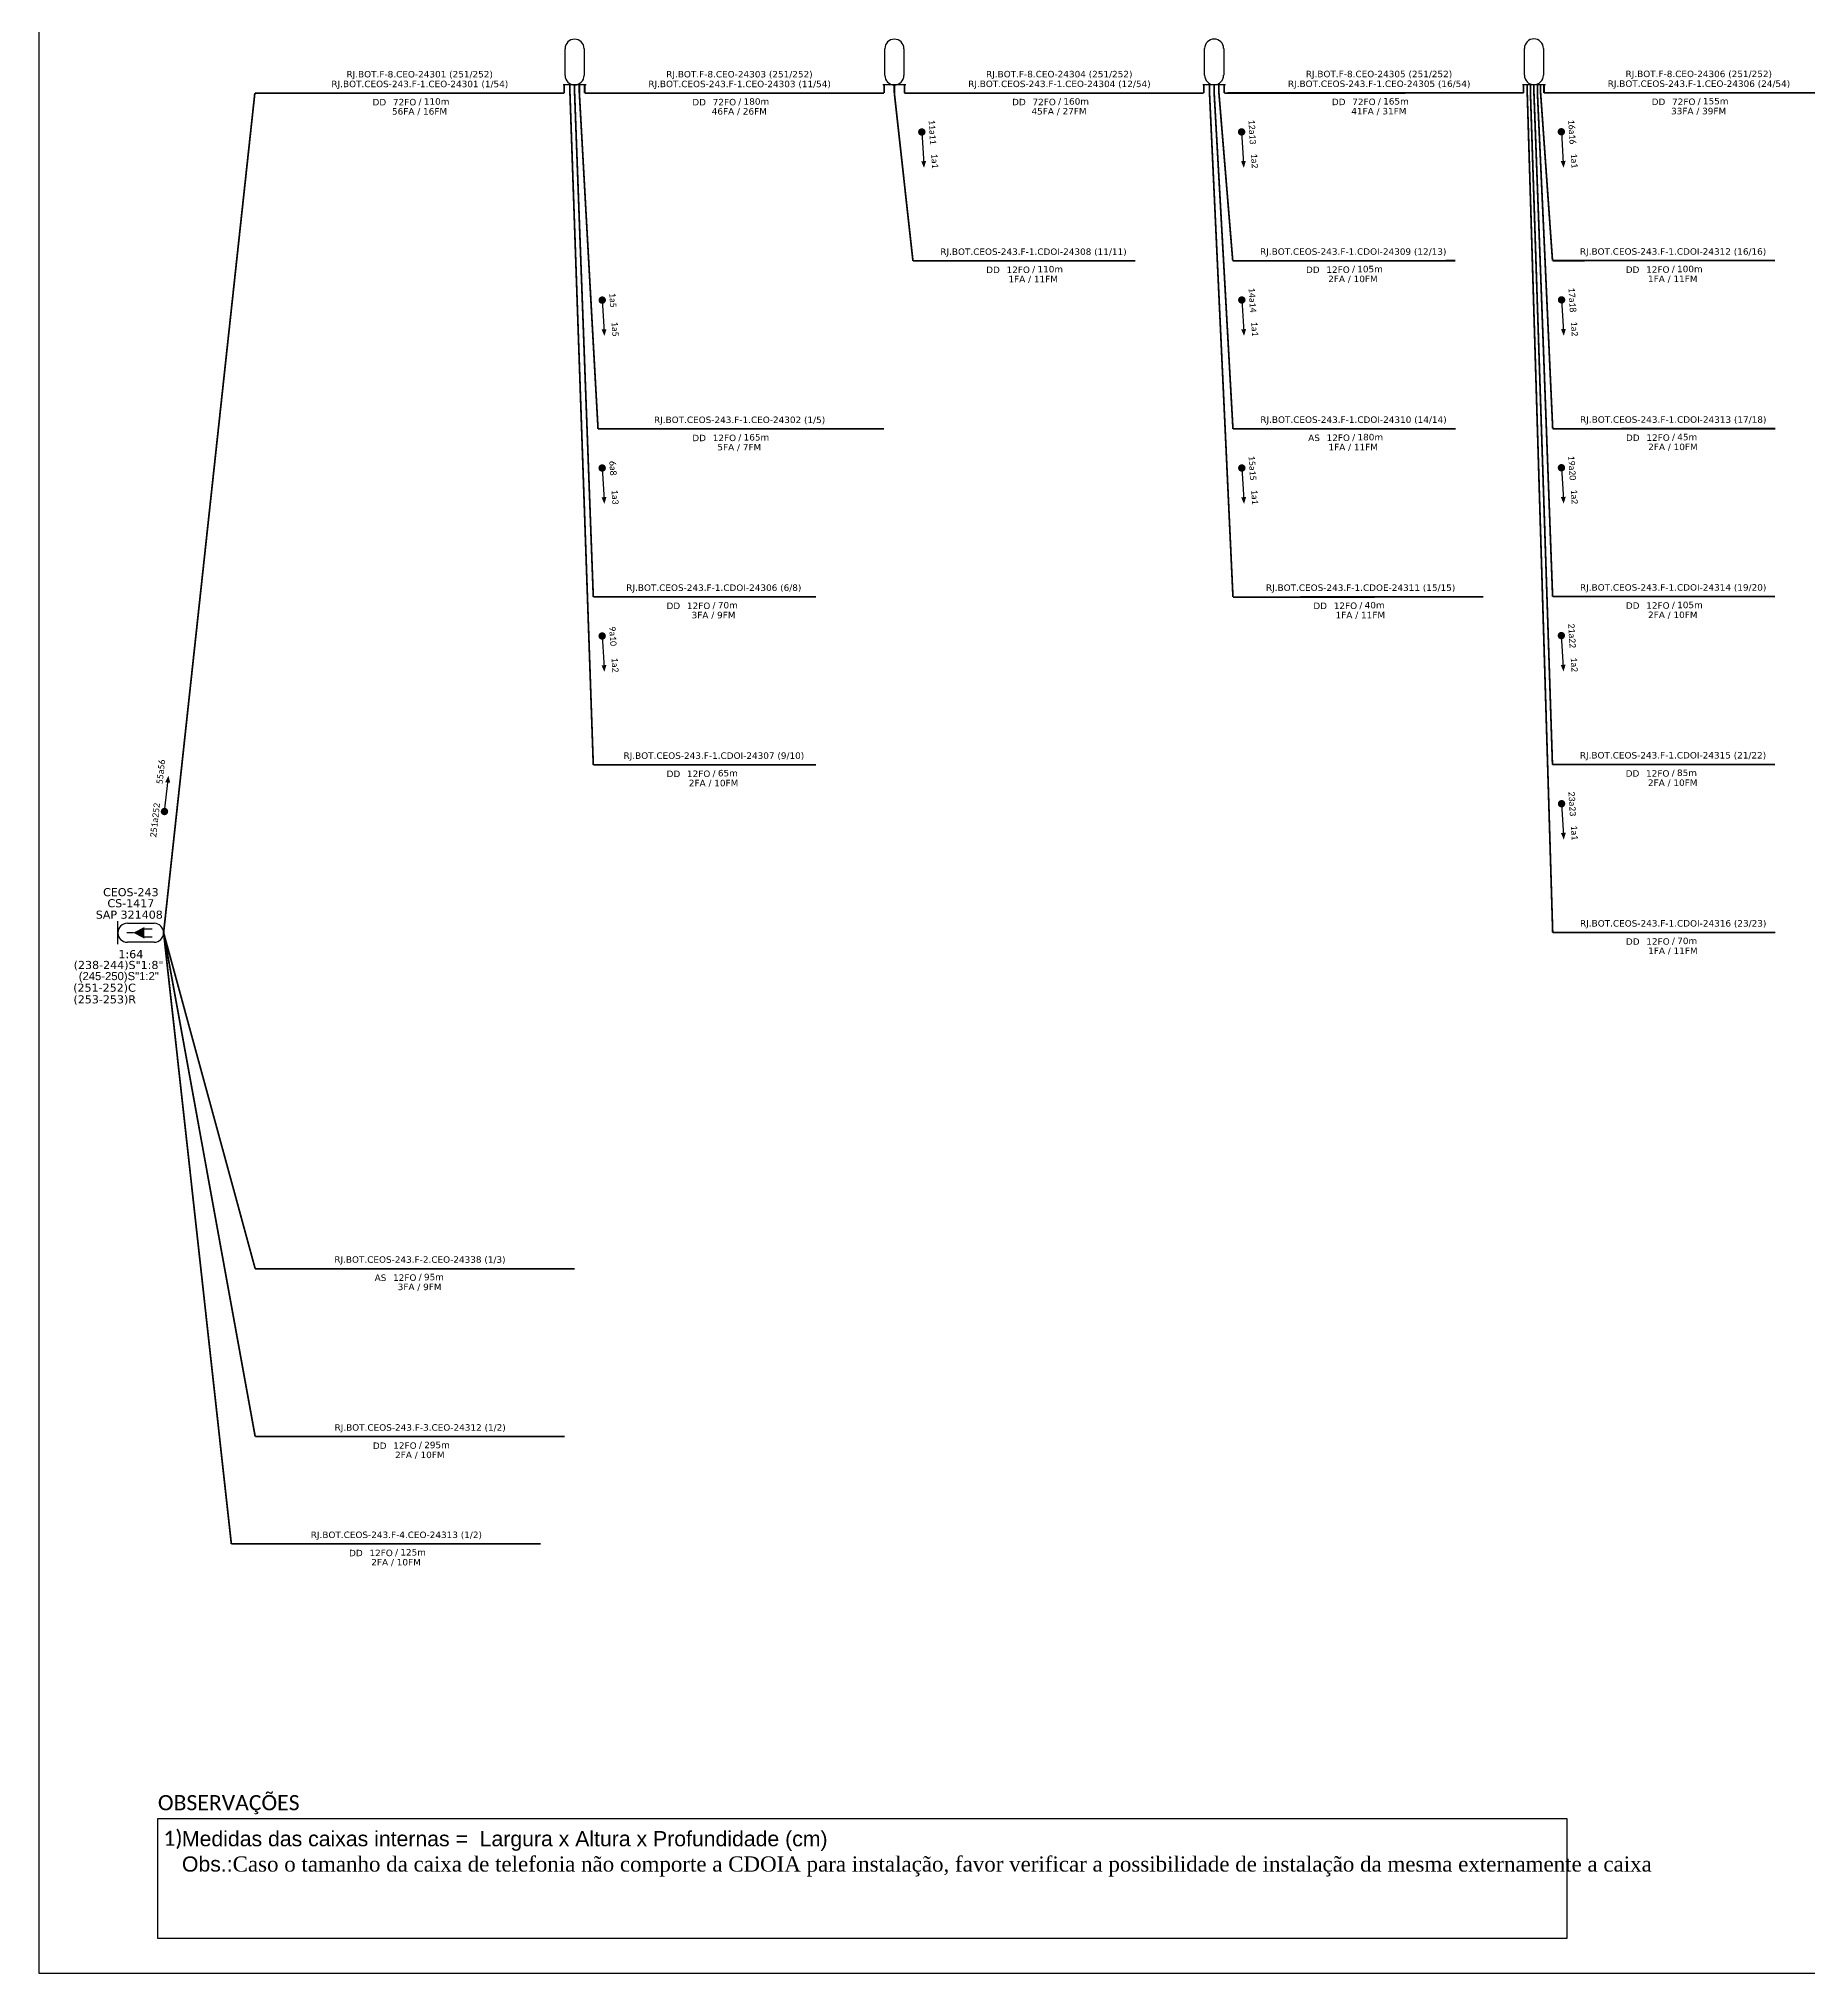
# Model space of a CAD drawing. Header units: metres. Extents: x -1286 to -445, y -500 to 94.
# Drawn here: x -1286.1 to -936.5, y -499.8 to -117.8 of the extents above; entities that cross this region are included whole.
import ezdxf
from ezdxf.enums import TextEntityAlignment as Align

# ---------------------------------------------------------------- set-up
doc = ezdxf.new("R2010")
doc.units = ezdxf.units.M
for name, color, linetype in [('20.4-CEOS', 1, 'Continuous'), ('CAP a instalar', 1, 'Continuous'), ('SETA', 7, 'Continuous')]:
    doc.layers.add(name, color=color, linetype=linetype)
doc.layers.add('40.1-ETIQUETAS', color=1, linetype='Continuous', lineweight=20)
doc.styles.add('ARIAL', font='arial.ttf')
doc.styles.add('siredit', font='verdana.ttf')
doc.styles.add('WMF-Calibri0', font='calibri.ttf')
doc.linetypes.add('FENCELINE1', pattern='A,0.25,-0.1,[133,ltypeshp.shx,S=0.1,R=0,X=-0.1,Y=0],-0.1,1', length=1.45)

# ---------------------------------------------------------------- blocks, each defined once
blk = doc.blocks.new('CEOS_RP_CT_DRT')
at = {"layer": '20.4-CEOS', "color": 0}
for p, q in [((-4.54, 1.19), (-1.19, 1.19)), ((-1.19, -1.19), (-4.54, -1.19))]:
    blk.add_line(p, q, dxfattribs=at)
for points in [[(-5.73, -1.43), (-5.73, 1.44)], [(-3.79, 0), (-4.59, 0)], [(-2.47, 0.48), (-1.45, 0.48)], [(-2.47, -0.52), (-1.45, -0.52)]]:
    blk.add_lwpolyline(points, dxfattribs=at)
blk.add_lwpolyline([(-3.79, 0, 0, 1.47, 0), (-2.41, 0, 1.47, 1.47, 0)], format="xyseb", dxfattribs=at)
for centre, start, end in [((-4.54, 0), 90, 270), ((-1.19, 0), 270, 90)]:
    blk.add_arc(centre, 1.19, start, end, dxfattribs=at)
at = {"layer": '20.4-CEOS', "color": 7, "style": 'siredit'}
for tag, p in [('Nº_DA_CEOS', (-2.86, 5.6)), ('LOCAL', (-2.86, 4.24)), ('SAP', (-2.86, 2.78)), ('RACIO_SPLITAGEM', (-2.86, -1.88)), ('FIBRAS_SPLITTER', (-2.86, -3.58)), ('RESERVA_FINAIS', (-2.86, -6.39)), ('FIBRAS_TOP_C', (-2.86, -5.08))]:
    blk.add_attdef(tag, text='', height=1.01, dxfattribs=at).set_placement(p, align=Align.TOP_CENTER)
blk = doc.blocks.new('ETIQUETA_RS5F')
at = {"layer": '40.1-ETIQUETAS', "color": 0, "style": 'siredit'}
blk.add_text('/', height=1.5, dxfattribs=at).set_placement((1.58, -1.95), align=Align.MIDDLE_RIGHT)
for tag, p in [('ETIQUETA_R_PRIMARIA', (1.21, 4.1)), ('ETIQUETA_R_SECUNDARIA', (1.21, 2.1)), ('F_ATIVAS/F_MORTAS', (1.14, -4.24))]:
    blk.add_attdef(tag, text='', height=1.5, dxfattribs=at).set_placement(p, align=Align.MIDDLE_CENTER)
for tag, p in [('TIPO_CABO', (-6.58, -2.12)), ('CAP_CABO', (0.4, -2.09))]:
    blk.add_attdef(tag, text='', height=1.5, dxfattribs=at).set_placement(p, align=Align.MIDDLE_RIGHT)
blk.add_attdef('METROS', text='', height=1.5, dxfattribs=at).set_placement((2.14, -1.95), align=Align.MIDDLE_LEFT)
for tag, p in [('FUSÃO_1', (0.85, -8.39)), ('FUSÃO_2', (0.85, -10.6)), ('FUSÃO_3', (0.85, -12.93)), ('FUSÃO_4', (0.85, -15.14)), ('FUSÃO_5', (0.85, -17.16))]:
    blk.add_attdef(tag, text='', height=1.5, dxfattribs=at).set_placement(p, align=Align.CENTER)

msp = doc.modelspace()

# ---------------------------------------------------------------- linework, layer by layer
at = {"color": 0}
for p, q in [((-1262.5, -469.23), (-984.25, -469.23)), ((-1262.5, -492.93), (-1262.5, -469.23)), ((-984.25, -469.23), (-984.25, -492.93)), ((-984.25, -492.93), (-1262.5, -492.93))]:
    msp.add_line(p, q, dxfattribs=at)
msp.add_lwpolyline([(-1286.07, -499.81), (-445.07, -499.81), (-445.07, 94.19), (-1286.07, 94.19)], close=True)
at = {"color": 7, "const_width": 0.73}
for points, elevation in [([(-1111.65, -135.82, 1), (-1111.6, -136.55, 1)], 2), ([(-1048.48, -135.8, 1), (-1048.44, -136.53, 1)], 2), ([(-985.32, -135.78, 1), (-985.28, -136.51, 1)], 2), ([(-1174.78, -169.02, 1), (-1174.73, -169.75, 1)], 2), ([(-1048.44, -168.99, 1), (-1048.4, -169.72, 1)], 2), ([(-985.28, -168.97, 1), (-985.23, -169.7, 1)], 2), ([(-1174.79, -202.18, 1), (-1174.74, -202.91, 1)], 2), ([(-1048.44, -202.18, 1), (-1048.4, -202.91, 1)], 2), ([(-985.3, -202.12, 1), (-985.26, -202.85, 1)], 2), ([(-1174.79, -235.35, 1), (-1174.74, -236.08, 1)], 2), ([(-985.33, -235.28, 1), (-985.28, -236, 1)], 2), ([(-1261.26, -270.74, 1), (-1261.18, -270.01, 1)], 1.27), ([(-985.29, -268.47, 1), (-985.24, -269.2, 1)], 2)]:
    msp.add_lwpolyline(points, format="xyb", close=True, dxfattribs=dict(at, elevation=elevation))
at = {"layer": '20.4-CEOS', "color": 7}
for p, q in [((-1182.09, -125, 2), (-1182.09, -119.73, 2)), ((-1178.33, -119.73, 2), (-1178.33, -125, 2)), ((-1118.93, -125, 2), (-1118.93, -119.73, 2)), ((-1115.17, -119.73, 2), (-1115.17, -125, 2)), ((-1055.77, -124.98, 2), (-1055.77, -119.71, 2)), ((-1052, -119.71, 2), (-1052, -124.98, 2)), ((-992.6, -124.96, 2), (-992.6, -119.68, 2)), ((-988.84, -119.68, 2), (-988.84, -124.96, 2)), ((-1177.95, -126.88, 2), (-1182.48, -126.88, 2)), ((-1114.78, -126.88, 2), (-1119.32, -126.88, 2)), ((-1051.62, -126.86, 2), (-1056.15, -126.86, 2)), ((-988.45, -126.84, 2), (-992.99, -126.84, 2))]:
    msp.add_line(p, q, dxfattribs=at)
for centre, start, end in [((-1180.21, -119.73, 2), 0, 180), ((-1117.05, -119.73, 2), 0, 180), ((-1053.89, -119.71, 2), 0, 180), ((-990.72, -119.68, 2), 0, 180), ((-1180.21, -125, 2), 180, 0), ((-1117.05, -125, 2), 180, 0), ((-1053.89, -124.98, 2), 180, 0), ((-990.72, -124.96, 2), 180, 0)]:
    msp.add_arc(centre, 1.88, start, end, dxfattribs=at)
at = {"layer": 'CAP a instalar', "color": 7, "ltscale": 7, "const_width": 0.341, "elevation": 2}
for points in [[(-1261.39, -294.31), (-1243.37, -128.51)], [(-1243.37, -128.51), (-1182.26, -128.51)], [(-1181.13, -128.51), (-1181.13, -126.88)], [(-1176.52, -261.16), (-1181.13, -128.51)], [(-1180.21, -128.51), (-1180.21, -126.88)], [(-1176.52, -227.99), (-1180.21, -128.51)], [(-1179.27, -128.51), (-1179.27, -126.88)], [(-1175.58, -194.83), (-1179.27, -128.51)], [(-1178.22, -128.51), (-1178.22, -126.88)], [(-1178.22, -128.51), (-1119.09, -128.51)], [(-1119.09, -128.51), (-1119.09, -126.88)], [(-1117.05, -128.51), (-1117.05, -126.88)], [(-1113.38, -161.63), (-1117.05, -128.51)], [(-1115.06, -128.51), (-1115.06, -126.88)], [(-1115.06, -128.51), (-1055.93, -128.49)], [(-1055.93, -128.49), (-1055.93, -126.86)], [(-1054.8, -128.49), (-1054.8, -126.86)], [(-1050.17, -227.99), (-1054.8, -128.49)], [(-1052.94, -128.49), (-1052.94, -126.86)], [(-1050.21, -161.61), (-1052.94, -128.49)], [(-1051.9, -128.49), (-1051.9, -126.86)], [(-1051.9, -128.49), (-992.76, -128.47)], [(-992.76, -128.47), (-992.76, -126.84)], [(-992.04, -128.47), (-992.04, -126.84)], [(-987.01, -294.28), (-992.04, -128.47)], [(-991.41, -128.47), (-991.41, -126.84)], [(-987.06, -261.09), (-991.41, -128.47)], [(-990.72, -128.47), (-990.72, -126.84)], [(-987.03, -227.94), (-990.72, -128.47)], [(-990.03, -128.47), (-990.03, -126.84)], [(-987.01, -194.78), (-990.03, -128.47)], [(-989.4, -128.47), (-989.4, -126.84)], [(-987.05, -161.59), (-989.4, -128.47)], [(-988.73, -128.47), (-988.73, -126.84)], [(-988.73, -128.47), (-929.6, -128.45)], [(-1113.38, -161.63), (-1069.42, -161.62)], [(-1050.21, -161.61), (-1006.25, -161.6)], [(-987.05, -161.59), (-943.09, -161.58)], [(-1175.58, -194.83), (-1119.09, -194.83)], [(-987.01, -194.78), (-943.05, -194.77)], [(-1176.52, -227.99), (-1132.56, -227.98)], [(-1050.17, -228.03), (-1000.72, -227.99)], [(-987.03, -227.94), (-943.07, -227.92)], [(-1176.52, -261.16), (-1132.56, -261.15)], [(-987.06, -261.09), (-943.1, -261.08)], [(-1248.01, -415.02), (-1261.39, -294.31)], [(-1261.39, -294.31), (-1243.3, -393.82)], [(-987.01, -294.28), (-943.05, -294.27)], [(-1243.3, -393.82), (-1182.19, -393.82)]]:
    msp.add_lwpolyline(points, dxfattribs=at)
at = {"layer": 'CAP a instalar', "color": 7, "linetype": 'FENCELINE1', "ltscale": 7, "const_width": 0.341, "elevation": 2}
for points in [[(-1182.26, -128.51), (-1182.26, -126.88)], [(-1053.88, -128.49), (-1053.88, -126.86)], [(-1050.17, -194.81), (-1053.88, -128.49)], [(-1050.17, -194.81), (-1006.21, -194.79)], [(-1243.3, -360.66), (-1261.39, -294.31)], [(-1243.34, -360.66), (-1180.19, -360.66)]]:
    msp.add_lwpolyline(points, dxfattribs=at)
at = {"layer": 'CAP a instalar', "color": 7, "ltscale": 7, "const_width": 0.341}
msp.add_lwpolyline([(-1248.01, -415.02), (-1186.9, -415.02)], dxfattribs=at)
at = {"layer": 'SETA', "color": 7}
for points, elevation in [([(-1111.63, -136.19), (-1111.25, -142.45)], 2), ([(-1048.46, -136.17), (-1048.08, -142.43)], 2), ([(-985.3, -136.14), (-984.92, -142.41)], 2), ([(-1174.76, -169.39), (-1174.38, -175.65)], 2), ([(-1048.42, -169.36), (-1048.04, -175.62)], 2), ([(-985.26, -169.34), (-984.88, -175.6)], 2), ([(-1174.77, -202.54), (-1174.39, -208.8)], 2), ([(-1048.42, -202.54), (-1048.04, -208.81)], 2), ([(-985.28, -202.49), (-984.9, -208.75)], 2), ([(-1174.77, -235.71), (-1174.39, -241.98)], 2), ([(-985.31, -235.64), (-984.93, -241.9)], 2), ([(-1261.22, -270.38), (-1260.52, -264.14)], 1.27), ([(-1261.22, -270.38), (-1260.52, -264.14)], 1.27), ([(-985.26, -268.83), (-984.88, -275.1)], 2)]:
    msp.add_lwpolyline(points, dxfattribs=dict(at, elevation=elevation))
for points in [[(-1110.78, -141.92, 2), (-1111.19, -143.28, 2), (-1111.75, -141.98, 2)], [(-1047.62, -141.9, 2), (-1048.02, -143.26, 2), (-1048.59, -141.96, 2)], [(-984.45, -141.87, 2), (-984.86, -143.24, 2), (-985.43, -141.93, 2)], [(-1173.91, -175.12, 2), (-1174.32, -176.48, 2), (-1174.88, -175.17, 2)], [(-1047.58, -175.09, 2), (-1047.98, -176.45, 2), (-1048.55, -175.15, 2)], [(-984.41, -175.07, 2), (-984.82, -176.43, 2), (-985.38, -175.13, 2)], [(-1173.92, -208.27, 2), (-1174.33, -209.64, 2), (-1174.89, -208.33, 2)], [(-1047.57, -208.27, 2), (-1047.98, -209.64, 2), (-1048.55, -208.33, 2)], [(-984.44, -208.22, 2), (-984.84, -209.58, 2), (-985.41, -208.28, 2)], [(-1173.92, -241.44, 2), (-1174.33, -242.81, 2), (-1174.89, -241.5, 2)], [(-984.46, -241.37, 2), (-984.87, -242.74, 2), (-985.43, -241.43, 2)], [(-1261.07, -264.59, 1.27), (-1260.44, -263.31, 1.27), (-1260.1, -264.69, 1.27)], [(-1261.07, -264.59, 1.27), (-1260.44, -263.31, 1.27), (-1260.1, -264.69, 1.27)], [(-984.42, -274.56, 2), (-984.82, -275.93, 2), (-985.39, -274.62, 2)]]:
    msp.add_solid(points, dxfattribs=at)

# ---------------------------------------------------------------- block references
at = {"layer": '20.4-CEOS', "color": 7}
ref = msp.add_blockref('CEOS_RP_CT_DRT', (-1261.39, -294.32, 2), dxfattribs=dict(at, xscale=1.577858246155899, yscale=1.577858246155899, zscale=1.577858242335766))
ref.add_attrib('Nº_DA_CEOS', 'CEOS-243', dxfattribs={"color": 7, "height": 1.593, "style": 'siredit'}).set_placement((-1267.86, -285.51, 2), align=Align.TOP_CENTER)
ref.add_attrib('LOCAL', 'CS-1417', dxfattribs={"color": 7, "height": 1.593, "style": 'siredit'}).set_placement((-1267.86, -287.69, 2), align=Align.TOP_CENTER)
ref.add_attrib('SAP', 'SAP 321408', dxfattribs={"color": 7, "height": 1.593, "style": 'siredit'}).set_placement((-1268.17, -289.95, 2), align=Align.TOP_CENTER)
ref.add_attrib('RACIO_SPLITAGEM', '1:64', dxfattribs={"color": 7, "height": 1.593, "style": 'siredit'}).set_placement((-1267.86, -297.75, 2), align=Align.TOP_CENTER)
ref.add_attrib('FIBRAS_SPLITTER', '(238-244)S"1:8"', dxfattribs={"color": 7, "height": 1.5931, "style": 'siredit'}).set_placement((-1270.28, -299.88, 2), align=Align.TOP_CENTER)
ref.add_attrib('FIBRAS_TOP_C', '(251-252)C', dxfattribs={"color": 7, "height": 1.593, "style": 'siredit'}).set_placement((-1273.07, -304.37, 2), align=Align.TOP_CENTER)
ref.add_attrib('RESERVA_FINAIS', '(253-253)R', dxfattribs={"color": 7, "height": 1.593, "style": 'siredit'}).set_placement((-1273.02, -306.67, 2), align=Align.TOP_CENTER)
at = {"layer": '40.1-ETIQUETAS', "color": 7}
ref = msp.add_blockref('ETIQUETA_RS5F', (-1211.79, -128.5, 2), dxfattribs=dict(at, xscale=0.8513868503647958, yscale=0.8513868503647958, zscale=0.8513868503647958))
ref.add_attrib('ETIQUETA_R_PRIMARIA', 'RJ.BOT.F-8.CEO-24301 (251/252)', dxfattribs={"color": 0, "height": 1.2771, "style": 'siredit'}).set_placement((-1210.81, -124.77, 2), align=Align.MIDDLE_CENTER)
ref.add_attrib('ETIQUETA_R_SECUNDARIA', 'RJ.BOT.CEOS-243.F-1.CEO-24301 (1/54)', dxfattribs={"color": 0, "height": 1.2771, "style": 'siredit'}).set_placement((-1210.78, -126.7, 2), align=Align.MIDDLE_CENTER)
ref.add_attrib('TIPO_CABO', 'DD', dxfattribs={"color": 0, "height": 1.277, "style": 'siredit'}).set_placement((-1217.42, -130.3, 2), align=Align.MIDDLE_RIGHT)
ref.add_attrib('CAP_CABO', '72FO', dxfattribs={"color": 0, "height": 1.277, "style": 'siredit'}).set_placement((-1211.48, -130.28, 2), align=Align.MIDDLE_RIGHT)
ref.add_attrib('METROS', '110m', dxfattribs={"color": 0, "height": 1.277, "style": 'siredit'}).set_placement((-1209.99, -130.16, 2), align=Align.MIDDLE_LEFT)
ref.add_attrib('F_ATIVAS/F_MORTAS', '56FA / 16FM', dxfattribs={"color": 0, "height": 1.2771, "style": 'siredit'}).set_placement((-1210.84, -132.11, 2), align=Align.MIDDLE_CENTER)
ref = msp.add_blockref('ETIQUETA_RS5F', (-1148.63, -128.5, 2), dxfattribs=dict(at, xscale=0.8513868503647958, yscale=0.8513868503647958, zscale=0.8513868503647958))
ref.add_attrib('ETIQUETA_R_PRIMARIA', 'RJ.BOT.F-8.CEO-24303 (251/252)', dxfattribs={"color": 0, "height": 1.2771, "style": 'siredit'}).set_placement((-1147.65, -124.77, 2), align=Align.MIDDLE_CENTER)
ref.add_attrib('ETIQUETA_R_SECUNDARIA', 'RJ.BOT.CEOS-243.F-1.CEO-24303 (11/54)', dxfattribs={"color": 0, "height": 1.2771, "style": 'siredit'}).set_placement((-1147.62, -126.7, 2), align=Align.MIDDLE_CENTER)
ref.add_attrib('TIPO_CABO', 'DD', dxfattribs={"color": 0, "height": 1.277, "style": 'siredit'}).set_placement((-1154.26, -130.3, 2), align=Align.MIDDLE_RIGHT)
ref.add_attrib('CAP_CABO', '72FO', dxfattribs={"color": 0, "height": 1.277, "style": 'siredit'}).set_placement((-1148.31, -130.28, 2), align=Align.MIDDLE_RIGHT)
ref.add_attrib('METROS', '180m', dxfattribs={"color": 0, "height": 1.277, "style": 'siredit'}).set_placement((-1146.83, -130.16, 2), align=Align.MIDDLE_LEFT)
ref.add_attrib('F_ATIVAS/F_MORTAS', '46FA / 26FM', dxfattribs={"color": 0, "height": 1.2771, "style": 'siredit'}).set_placement((-1147.68, -132.11, 2), align=Align.MIDDLE_CENTER)
ref = msp.add_blockref('ETIQUETA_RS5F', (-1085.46, -128.47, 2), dxfattribs=dict(at, xscale=0.8513868503647958, yscale=0.8513868503647958, zscale=0.8513868503647958))
ref.add_attrib('ETIQUETA_R_PRIMARIA', 'RJ.BOT.F-8.CEO-24304 (251/252)', dxfattribs={"color": 0, "height": 1.2771, "style": 'siredit'}).set_placement((-1084.48, -124.75, 2), align=Align.MIDDLE_CENTER)
ref.add_attrib('ETIQUETA_R_SECUNDARIA', 'RJ.BOT.CEOS-243.F-1.CEO-24304 (12/54)', dxfattribs={"color": 0, "height": 1.2771, "style": 'siredit'}).set_placement((-1084.45, -126.68, 2), align=Align.MIDDLE_CENTER)
ref.add_attrib('TIPO_CABO', 'DD', dxfattribs={"color": 0, "height": 1.277, "style": 'siredit'}).set_placement((-1091.09, -130.27, 2), align=Align.MIDDLE_RIGHT)
ref.add_attrib('CAP_CABO', '72FO', dxfattribs={"color": 0, "height": 1.277, "style": 'siredit'}).set_placement((-1085.15, -130.26, 2), align=Align.MIDDLE_RIGHT)
ref.add_attrib('METROS', '160m', dxfattribs={"color": 0, "height": 1.277, "style": 'siredit'}).set_placement((-1083.66, -130.14, 2), align=Align.MIDDLE_LEFT)
ref.add_attrib('F_ATIVAS/F_MORTAS', '45FA / 27FM', dxfattribs={"color": 0, "height": 1.2771, "style": 'siredit'}).set_placement((-1084.52, -132.09, 2), align=Align.MIDDLE_CENTER)
ref = msp.add_blockref('ETIQUETA_RS5F', (-1022.3, -128.45, 2), dxfattribs=dict(at, xscale=0.8513868503647958, yscale=0.8513868503647958, zscale=0.8513868503647958))
ref.add_attrib('ETIQUETA_R_PRIMARIA', 'RJ.BOT.F-8.CEO-24305 (251/252)', dxfattribs={"color": 0, "height": 1.2771, "style": 'siredit'}).set_placement((-1021.32, -124.73, 2), align=Align.MIDDLE_CENTER)
ref.add_attrib('ETIQUETA_R_SECUNDARIA', 'RJ.BOT.CEOS-243.F-1.CEO-24305 (16/54)', dxfattribs={"color": 0, "height": 1.2771, "style": 'siredit'}).set_placement((-1021.29, -126.66, 2), align=Align.MIDDLE_CENTER)
ref.add_attrib('TIPO_CABO', 'DD', dxfattribs={"color": 0, "height": 1.277, "style": 'siredit'}).set_placement((-1027.93, -130.25, 2), align=Align.MIDDLE_RIGHT)
ref.add_attrib('CAP_CABO', '72FO', dxfattribs={"color": 0, "height": 1.277, "style": 'siredit'}).set_placement((-1021.99, -130.23, 2), align=Align.MIDDLE_RIGHT)
ref.add_attrib('METROS', '165m', dxfattribs={"color": 0, "height": 1.277, "style": 'siredit'}).set_placement((-1020.5, -130.12, 2), align=Align.MIDDLE_LEFT)
ref.add_attrib('F_ATIVAS/F_MORTAS', '41FA / 31FM', dxfattribs={"color": 0, "height": 1.2771, "style": 'siredit'}).set_placement((-1021.35, -132.07, 2), align=Align.MIDDLE_CENTER)
ref = msp.add_blockref('ETIQUETA_RS5F', (-959.13, -128.43, 2), dxfattribs=dict(at, xscale=0.8513868503647958, yscale=0.8513868503647958, zscale=0.8513868503647958))
ref.add_attrib('ETIQUETA_R_PRIMARIA', 'RJ.BOT.F-8.CEO-24306 (251/252)', dxfattribs={"color": 0, "height": 1.2771, "style": 'siredit'}).set_placement((-958.16, -124.71, 2), align=Align.MIDDLE_CENTER)
ref.add_attrib('ETIQUETA_R_SECUNDARIA', 'RJ.BOT.CEOS-243.F-1.CEO-24306 (24/54)', dxfattribs={"color": 0, "height": 1.2771, "style": 'siredit'}).set_placement((-958.13, -126.64, 2), align=Align.MIDDLE_CENTER)
ref.add_attrib('TIPO_CABO', 'DD', dxfattribs={"color": 0, "height": 1.277, "style": 'siredit'}).set_placement((-964.77, -130.23, 2), align=Align.MIDDLE_RIGHT)
ref.add_attrib('CAP_CABO', '72FO', dxfattribs={"color": 0, "height": 1.277, "style": 'siredit'}).set_placement((-958.82, -130.21, 2), align=Align.MIDDLE_RIGHT)
ref.add_attrib('METROS', '155m', dxfattribs={"color": 0, "height": 1.277, "style": 'siredit'}).set_placement((-957.34, -130.09, 2), align=Align.MIDDLE_LEFT)
ref.add_attrib('F_ATIVAS/F_MORTAS', '33FA / 39FM', dxfattribs={"color": 0, "height": 1.2771, "style": 'siredit'}).set_placement((-958.19, -132.05, 2), align=Align.MIDDLE_CENTER)
ref = msp.add_blockref('ETIQUETA_RS5F', (-1090.58, -161.61, 2), dxfattribs=dict(at, xscale=0.8513868503647958, yscale=0.8513868503647958, zscale=0.8513868503647958))
ref.add_attrib('ETIQUETA_R_SECUNDARIA', 'RJ.BOT.CEOS-243.F-1.CDOI-24308 (11/11)', dxfattribs={"color": 0, "height": 1.2771, "style": 'siredit'}).set_placement((-1089.57, -159.82, 2), align=Align.MIDDLE_CENTER)
ref.add_attrib('TIPO_CABO', 'DD', dxfattribs={"color": 0, "height": 1.277, "style": 'siredit'}).set_placement((-1096.21, -163.41, 2), align=Align.MIDDLE_RIGHT)
ref.add_attrib('CAP_CABO', '12FO', dxfattribs={"color": 0, "height": 1.277, "style": 'siredit'}).set_placement((-1090.27, -163.39, 2), align=Align.MIDDLE_RIGHT)
ref.add_attrib('METROS', '110m', dxfattribs={"color": 0, "height": 1.277, "style": 'siredit'}).set_placement((-1088.78, -163.27, 2), align=Align.MIDDLE_LEFT)
ref.add_attrib('F_ATIVAS/F_MORTAS', '1FA / 11FM', dxfattribs={"color": 0, "height": 1.277, "style": 'siredit'}).set_placement((-1089.63, -165.22, 2), align=Align.MIDDLE_CENTER)
ref = msp.add_blockref('ETIQUETA_RS5F', (-1027.41, -161.59, 2), dxfattribs=dict(at, xscale=0.8513868503647958, yscale=0.8513868503647958, zscale=0.8513868503647958))
ref.add_attrib('ETIQUETA_R_SECUNDARIA', 'RJ.BOT.CEOS-243.F-1.CDOI-24309 (12/13)', dxfattribs={"color": 0, "height": 1.2771, "style": 'siredit'}).set_placement((-1026.41, -159.8, 2), align=Align.MIDDLE_CENTER)
ref.add_attrib('TIPO_CABO', 'DD', dxfattribs={"color": 0, "height": 1.277, "style": 'siredit'}).set_placement((-1033.05, -163.39, 2), align=Align.MIDDLE_RIGHT)
ref.add_attrib('CAP_CABO', '12FO', dxfattribs={"color": 0, "height": 1.277, "style": 'siredit'}).set_placement((-1027.1, -163.37, 2), align=Align.MIDDLE_RIGHT)
ref.add_attrib('METROS', '105m', dxfattribs={"color": 0, "height": 1.277, "style": 'siredit'}).set_placement((-1025.62, -163.25, 2), align=Align.MIDDLE_LEFT)
ref.add_attrib('F_ATIVAS/F_MORTAS', '2FA / 10FM', dxfattribs={"color": 0, "height": 1.277, "style": 'siredit'}).set_placement((-1026.47, -165.2, 2), align=Align.MIDDLE_CENTER)
ref = msp.add_blockref('ETIQUETA_RS5F', (-964.25, -161.57, 2), dxfattribs=dict(at, xscale=0.8513868503647958, yscale=0.8513868503647958, zscale=0.8513868503647958))
ref.add_attrib('ETIQUETA_R_SECUNDARIA', 'RJ.BOT.CEOS-243.F-1.CDOI-24312 (16/16)', dxfattribs={"color": 0, "height": 1.2771, "style": 'siredit'}).set_placement((-963.24, -159.78, 2), align=Align.MIDDLE_CENTER)
ref.add_attrib('TIPO_CABO', 'DD', dxfattribs={"color": 0, "height": 1.277, "style": 'siredit'}).set_placement((-969.88, -163.37, 2), align=Align.MIDDLE_RIGHT)
ref.add_attrib('CAP_CABO', '12FO', dxfattribs={"color": 0, "height": 1.277, "style": 'siredit'}).set_placement((-963.94, -163.35, 2), align=Align.MIDDLE_RIGHT)
ref.add_attrib('METROS', '100m', dxfattribs={"color": 0, "height": 1.277, "style": 'siredit'}).set_placement((-962.45, -163.23, 2), align=Align.MIDDLE_LEFT)
ref.add_attrib('F_ATIVAS/F_MORTAS', '1FA / 11FM', dxfattribs={"color": 0, "height": 1.277, "style": 'siredit'}).set_placement((-963.3, -165.18, 2), align=Align.MIDDLE_CENTER)
ref = msp.add_blockref('ETIQUETA_RS5F', (-1148.63, -194.81, 2), dxfattribs=dict(at, xscale=0.8513868503647958, yscale=0.8513868503647958, zscale=0.8513868503647958))
ref.add_attrib('ETIQUETA_R_SECUNDARIA', 'RJ.BOT.CEOS-243.F-1.CEO-24302 (1/5)', dxfattribs={"color": 0, "height": 1.2771, "style": 'siredit'}).set_placement((-1147.62, -193.02, 2), align=Align.MIDDLE_CENTER)
ref.add_attrib('TIPO_CABO', 'DD', dxfattribs={"color": 0, "height": 1.277, "style": 'siredit'}).set_placement((-1154.26, -196.61, 2), align=Align.MIDDLE_RIGHT)
ref.add_attrib('CAP_CABO', '12FO', dxfattribs={"color": 0, "height": 1.277, "style": 'siredit'}).set_placement((-1148.31, -196.59, 2), align=Align.MIDDLE_RIGHT)
ref.add_attrib('METROS', '165m', dxfattribs={"color": 0, "height": 1.277, "style": 'siredit'}).set_placement((-1146.83, -196.47, 2), align=Align.MIDDLE_LEFT)
ref.add_attrib('F_ATIVAS/F_MORTAS', '5FA / 7FM', dxfattribs={"color": 0, "height": 1.277, "style": 'siredit'}).set_placement((-1147.68, -198.42, 2), align=Align.MIDDLE_CENTER)
ref = msp.add_blockref('ETIQUETA_RS5F', (-1027.37, -194.78, 2), dxfattribs=dict(at, xscale=0.8513868503647958, yscale=0.8513868503647958, zscale=0.8513868503647958))
ref.add_attrib('ETIQUETA_R_SECUNDARIA', 'RJ.BOT.CEOS-243.F-1.CDOI-24310 (14/14)', dxfattribs={"color": 0, "height": 1.2771, "style": 'siredit'}).set_placement((-1026.36, -192.99, 2), align=Align.MIDDLE_CENTER)
ref.add_attrib('TIPO_CABO', 'AS', dxfattribs={"color": 0, "height": 1.277, "style": 'siredit'}).set_placement((-1033, -196.58, 2), align=Align.MIDDLE_RIGHT)
ref.add_attrib('CAP_CABO', '12FO', dxfattribs={"color": 0, "height": 1.277, "style": 'siredit'}).set_placement((-1027.06, -196.56, 2), align=Align.MIDDLE_RIGHT)
ref.add_attrib('METROS', '180m', dxfattribs={"color": 0, "height": 1.277, "style": 'siredit'}).set_placement((-1025.57, -196.44, 2), align=Align.MIDDLE_LEFT)
ref.add_attrib('F_ATIVAS/F_MORTAS', '1FA / 11FM', dxfattribs={"color": 0, "height": 1.277, "style": 'siredit'}).set_placement((-1026.42, -198.4, 2), align=Align.MIDDLE_CENTER)
ref = msp.add_blockref('ETIQUETA_RS5F', (-964.21, -194.76, 2), dxfattribs=dict(at, xscale=0.8513868503647958, yscale=0.8513868503647958, zscale=0.8513868503647958))
ref.add_attrib('ETIQUETA_R_SECUNDARIA', 'RJ.BOT.CEOS-243.F-1.CDOI-24313 (17/18)', dxfattribs={"color": 0, "height": 1.2771, "style": 'siredit'}).set_placement((-963.2, -192.97, 2), align=Align.MIDDLE_CENTER)
ref.add_attrib('TIPO_CABO', 'DD', dxfattribs={"color": 0, "height": 1.277, "style": 'siredit'}).set_placement((-969.84, -196.56, 2), align=Align.MIDDLE_RIGHT)
ref.add_attrib('CAP_CABO', '12FO', dxfattribs={"color": 0, "height": 1.277, "style": 'siredit'}).set_placement((-963.89, -196.54, 2), align=Align.MIDDLE_RIGHT)
ref.add_attrib('METROS', '45m', dxfattribs={"color": 0, "height": 1.277, "style": 'siredit'}).set_placement((-962.41, -196.42, 2), align=Align.MIDDLE_LEFT)
ref.add_attrib('F_ATIVAS/F_MORTAS', '2FA / 10FM', dxfattribs={"color": 0, "height": 1.277, "style": 'siredit'}).set_placement((-963.26, -198.37, 2), align=Align.MIDDLE_CENTER)
ref = msp.add_blockref('ETIQUETA_RS5F', (-1153.72, -227.96, 2), dxfattribs=dict(at, xscale=0.8513868503647958, yscale=0.8513868503647958, zscale=0.8513868503647958))
ref.add_attrib('ETIQUETA_R_SECUNDARIA', 'RJ.BOT.CEOS-243.F-1.CDOI-24306 (6/8)', dxfattribs={"color": 0, "height": 1.2771, "style": 'siredit'}).set_placement((-1152.71, -226.17, 2), align=Align.MIDDLE_CENTER)
ref.add_attrib('TIPO_CABO', 'DD', dxfattribs={"color": 0, "height": 1.277, "style": 'siredit'}).set_placement((-1159.35, -229.76, 2), align=Align.MIDDLE_RIGHT)
ref.add_attrib('CAP_CABO', '12FO', dxfattribs={"color": 0, "height": 1.277, "style": 'siredit'}).set_placement((-1153.4, -229.75, 2), align=Align.MIDDLE_RIGHT)
ref.add_attrib('METROS', '70m', dxfattribs={"color": 0, "height": 1.277, "style": 'siredit'}).set_placement((-1151.92, -229.63, 2), align=Align.MIDDLE_LEFT)
ref.add_attrib('F_ATIVAS/F_MORTAS', '3FA / 9FM', dxfattribs={"color": 0, "height": 1.277, "style": 'siredit'}).set_placement((-1152.77, -231.58, 2), align=Align.MIDDLE_CENTER)
ref = msp.add_blockref('ETIQUETA_RS5F', (-1025.95, -227.96, 2), dxfattribs=dict(at, xscale=0.8513868503647958, yscale=0.8513868503647958, zscale=0.8513868503647958))
ref.add_attrib('ETIQUETA_R_SECUNDARIA', 'RJ.BOT.CEOS-243.F-1.CDOE-24311 (15/15)', dxfattribs={"color": 0, "height": 1.2771, "style": 'siredit'}).set_placement((-1024.95, -226.17, 2), align=Align.MIDDLE_CENTER)
ref.add_attrib('TIPO_CABO', 'DD', dxfattribs={"color": 0, "height": 1.277, "style": 'siredit'}).set_placement((-1031.59, -229.76, 2), align=Align.MIDDLE_RIGHT)
ref.add_attrib('CAP_CABO', '12FO', dxfattribs={"color": 0, "height": 1.277, "style": 'siredit'}).set_placement((-1025.64, -229.74, 2), align=Align.MIDDLE_RIGHT)
ref.add_attrib('METROS', '40m', dxfattribs={"color": 0, "height": 1.277, "style": 'siredit'}).set_placement((-1024.16, -229.62, 2), align=Align.MIDDLE_LEFT)
ref.add_attrib('F_ATIVAS/F_MORTAS', '1FA / 11FM', dxfattribs={"color": 0, "height": 1.277, "style": 'siredit'}).set_placement((-1025.01, -231.57, 2), align=Align.MIDDLE_CENTER)
ref = msp.add_blockref('ETIQUETA_RS5F', (-964.23, -227.91, 2), dxfattribs=dict(at, xscale=0.8513868503647958, yscale=0.8513868503647958, zscale=0.8513868503647958))
ref.add_attrib('ETIQUETA_R_SECUNDARIA', 'RJ.BOT.CEOS-243.F-1.CDOI-24314 (19/20)', dxfattribs={"color": 0, "height": 1.2771, "style": 'siredit'}).set_placement((-963.22, -226.12, 2), align=Align.MIDDLE_CENTER)
ref.add_attrib('TIPO_CABO', 'DD', dxfattribs={"color": 0, "height": 1.277, "style": 'siredit'}).set_placement((-969.86, -229.71, 2), align=Align.MIDDLE_RIGHT)
ref.add_attrib('CAP_CABO', '12FO', dxfattribs={"color": 0, "height": 1.277, "style": 'siredit'}).set_placement((-963.92, -229.69, 2), align=Align.MIDDLE_RIGHT)
ref.add_attrib('METROS', '105m', dxfattribs={"color": 0, "height": 1.277, "style": 'siredit'}).set_placement((-962.43, -229.58, 2), align=Align.MIDDLE_LEFT)
ref.add_attrib('F_ATIVAS/F_MORTAS', '2FA / 10FM', dxfattribs={"color": 0, "height": 1.277, "style": 'siredit'}).set_placement((-963.29, -231.53, 2), align=Align.MIDDLE_CENTER)
ref = msp.add_blockref('ETIQUETA_RS5F', (-1153.71, -261.14, 2), dxfattribs=dict(at, xscale=0.8513868503647958, yscale=0.8513868503647958, zscale=0.8513868503647958))
ref.add_attrib('ETIQUETA_R_SECUNDARIA', 'RJ.BOT.CEOS-243.F-1.CDOI-24307 (9/10)', dxfattribs={"color": 0, "height": 1.2771, "style": 'siredit'}).set_placement((-1152.7, -259.34, 2), align=Align.MIDDLE_CENTER)
ref.add_attrib('TIPO_CABO', 'DD', dxfattribs={"color": 0, "height": 1.277, "style": 'siredit'}).set_placement((-1159.34, -262.94, 2), align=Align.MIDDLE_RIGHT)
ref.add_attrib('CAP_CABO', '12FO', dxfattribs={"color": 0, "height": 1.277, "style": 'siredit'}).set_placement((-1153.4, -262.92, 2), align=Align.MIDDLE_RIGHT)
ref.add_attrib('METROS', '65m', dxfattribs={"color": 0, "height": 1.277, "style": 'siredit'}).set_placement((-1151.91, -262.8, 2), align=Align.MIDDLE_LEFT)
ref.add_attrib('F_ATIVAS/F_MORTAS', '2FA / 10FM', dxfattribs={"color": 0, "height": 1.277, "style": 'siredit'}).set_placement((-1152.76, -264.75, 2), align=Align.MIDDLE_CENTER)
ref = msp.add_blockref('ETIQUETA_RS5F', (-964.26, -261.06, 2), dxfattribs=dict(at, xscale=0.8513868503647958, yscale=0.8513868503647958, zscale=0.8513868503647958))
ref.add_attrib('ETIQUETA_R_SECUNDARIA', 'RJ.BOT.CEOS-243.F-1.CDOI-24315 (21/22)', dxfattribs={"color": 0, "height": 1.2771, "style": 'siredit'}).set_placement((-963.25, -259.27, 2), align=Align.MIDDLE_CENTER)
ref.add_attrib('TIPO_CABO', 'DD', dxfattribs={"color": 0, "height": 1.277, "style": 'siredit'}).set_placement((-969.89, -262.86, 2), align=Align.MIDDLE_RIGHT)
ref.add_attrib('CAP_CABO', '12FO', dxfattribs={"color": 0, "height": 1.277, "style": 'siredit'}).set_placement((-963.95, -262.85, 2), align=Align.MIDDLE_RIGHT)
ref.add_attrib('METROS', '85m', dxfattribs={"color": 0, "height": 1.277, "style": 'siredit'}).set_placement((-962.46, -262.73, 2), align=Align.MIDDLE_LEFT)
ref.add_attrib('F_ATIVAS/F_MORTAS', '2FA / 10FM', dxfattribs={"color": 0, "height": 1.277, "style": 'siredit'}).set_placement((-963.31, -264.68, 2), align=Align.MIDDLE_CENTER)
ref = msp.add_blockref('ETIQUETA_RS5F', (-964.22, -294.26, 2), dxfattribs=dict(at, xscale=0.8513868503647958, yscale=0.8513868503647958, zscale=0.8513868503647958))
ref.add_attrib('ETIQUETA_R_SECUNDARIA', 'RJ.BOT.CEOS-243.F-1.CDOI-24316 (23/23)', dxfattribs={"color": 0, "height": 1.2771, "style": 'siredit'}).set_placement((-963.21, -292.46, 2), align=Align.MIDDLE_CENTER)
ref.add_attrib('TIPO_CABO', 'DD', dxfattribs={"color": 0, "height": 1.277, "style": 'siredit'}).set_placement((-969.85, -296.06, 2), align=Align.MIDDLE_RIGHT)
ref.add_attrib('CAP_CABO', '12FO', dxfattribs={"color": 0, "height": 1.277, "style": 'siredit'}).set_placement((-963.9, -296.04, 2), align=Align.MIDDLE_RIGHT)
ref.add_attrib('METROS', '70m', dxfattribs={"color": 0, "height": 1.277, "style": 'siredit'}).set_placement((-962.42, -295.92, 2), align=Align.MIDDLE_LEFT)
ref.add_attrib('F_ATIVAS/F_MORTAS', '1FA / 11FM', dxfattribs={"color": 0, "height": 1.277, "style": 'siredit'}).set_placement((-963.27, -297.87, 2), align=Align.MIDDLE_CENTER)
ref = msp.add_blockref('ETIQUETA_RS5F', (-1211.77, -360.64, 2), dxfattribs=dict(at, xscale=0.8513868503647958, yscale=0.8513868503647958, zscale=0.8513868503647958))
ref.add_attrib('ETIQUETA_R_SECUNDARIA', 'RJ.BOT.CEOS-243.F-2.CEO-24338 (1/3)', dxfattribs={"color": 0, "height": 1.2771, "style": 'siredit'}).set_placement((-1210.76, -358.85, 2), align=Align.MIDDLE_CENTER)
ref.add_attrib('TIPO_CABO', 'AS', dxfattribs={"color": 0, "height": 1.277, "style": 'siredit'}).set_placement((-1217.4, -362.44, 2), align=Align.MIDDLE_RIGHT)
ref.add_attrib('CAP_CABO', '12FO', dxfattribs={"color": 0, "height": 1.277, "style": 'siredit'}).set_placement((-1211.45, -362.42, 2), align=Align.MIDDLE_RIGHT)
ref.add_attrib('METROS', '95m', dxfattribs={"color": 0, "height": 1.277, "style": 'siredit'}).set_placement((-1209.97, -362.3, 2), align=Align.MIDDLE_LEFT)
ref.add_attrib('F_ATIVAS/F_MORTAS', '3FA / 9FM', dxfattribs={"color": 0, "height": 1.277, "style": 'siredit'}).set_placement((-1210.82, -364.25, 2), align=Align.MIDDLE_CENTER)
ref = msp.add_blockref('ETIQUETA_RS5F', (-1211.72, -393.8, 2), dxfattribs=dict(at, xscale=0.8513868503647958, yscale=0.8513868503647958, zscale=0.8513868503647958))
ref.add_attrib('ETIQUETA_R_SECUNDARIA', 'RJ.BOT.CEOS-243.F-3.CEO-24312 (1/2)', dxfattribs={"color": 0, "height": 1.2771, "style": 'siredit'}).set_placement((-1210.72, -392.01, 2), align=Align.MIDDLE_CENTER)
ref.add_attrib('TIPO_CABO', 'DD', dxfattribs={"color": 0, "height": 1.277, "style": 'siredit'}).set_placement((-1217.36, -395.61, 2), align=Align.MIDDLE_RIGHT)
ref.add_attrib('CAP_CABO', '12FO', dxfattribs={"color": 0, "height": 1.277, "style": 'siredit'}).set_placement((-1211.41, -395.59, 2), align=Align.MIDDLE_RIGHT)
ref.add_attrib('METROS', '295m', dxfattribs={"color": 0, "height": 1.277, "style": 'siredit'}).set_placement((-1209.92, -395.47, 2), align=Align.MIDDLE_LEFT)
ref.add_attrib('F_ATIVAS/F_MORTAS', '2FA / 10FM', dxfattribs={"color": 0, "height": 1.277, "style": 'siredit'}).set_placement((-1210.78, -397.42, 2), align=Align.MIDDLE_CENTER)
ref = msp.add_blockref('ETIQUETA_RS5F', (-1216.43, -415), dxfattribs=dict(at, xscale=0.8513868503647958, yscale=0.8513868503647958, zscale=0.8513868503647958))
ref.add_attrib('ETIQUETA_R_SECUNDARIA', 'RJ.BOT.CEOS-243.F-4.CEO-24313 (1/2)', dxfattribs={"color": 0, "height": 1.2771, "style": 'siredit'}).set_placement((-1215.42, -413.21), align=Align.MIDDLE_CENTER)
ref.add_attrib('TIPO_CABO', 'DD', dxfattribs={"color": 0, "height": 1.277, "style": 'siredit'}).set_placement((-1222.06, -416.81), align=Align.MIDDLE_RIGHT)
ref.add_attrib('CAP_CABO', '12FO', dxfattribs={"color": 0, "height": 1.277, "style": 'siredit'}).set_placement((-1216.12, -416.79), align=Align.MIDDLE_RIGHT)
ref.add_attrib('METROS', '125m', dxfattribs={"color": 0, "height": 1.277, "style": 'siredit'}).set_placement((-1214.63, -416.67), align=Align.MIDDLE_LEFT)
ref.add_attrib('F_ATIVAS/F_MORTAS', '2FA / 10FM', dxfattribs={"color": 0, "height": 1.277, "style": 'siredit'}).set_placement((-1215.48, -418.62), align=Align.MIDDLE_CENTER)

# ---------------------------------------------------------------- texts
at = {"style": 'WMF-Calibri0'}
msp.add_text('OBSERVAÇÕES', height=3, dxfattribs=at).set_placement((-1262.52, -467.61))
at = {"color": 7, "char_height": 1.2487, "width": 18.5101, "attachment_point": 5, "style": 'ARIAL'}
for s, insert, rotation in [('\\C7;\\fCalibri|b0|i0|c0|p34;11a11', (-1109.51, -136.23, 2), 273.4639), ('\\C7;\\fCalibri|b0|i0|c0|p34;12a13', (-1046.35, -136.2, 2), 273.4639), ('\\C7;\\fCalibri|b0|i0|c0|p34;16a16', (-983.19, -136.18, 2), 273.4639), ('{\\fCalibri|b0|i0|c0|p34;\\C7;1a1}', (-1109.07, -141.93, 2), 273.4639), ('\\C7;\\fCalibri|b0|i0|c0|p34;1a2', (-1045.9, -141.91, 2), 273.4639), ('\\C7;\\fCalibri|b0|i0|c0|p34;1a1', (-982.74, -141.89, 2), 273.4639), ('\\C7;\\fCalibri|b0|i0|c0|p34;14a14', (-1046.31, -169.4, 2), 273.4639), ('\\C7;\\fCalibri|b0|i0|c0|p34;17a18', (-983.14, -169.37, 2), 273.4639), ('\\C7;\\fCalibri|b0|i0|c0|p34;1a5', (-1172.65, -169.42, 2), 273.4639), ('\\C7;\\fCalibri|b0|i0|c0|p34;1a5', (-1172.2, -175.13, 2), 273.4639), ('\\C7;\\fCalibri|b0|i0|c0|p34;1a1', (-1045.86, -175.1, 2), 273.4639), ('\\C7;\\fCalibri|b0|i0|c0|p34;1a2', (-982.7, -175.08, 2), 273.4639), ('\\C7;\\fCalibri|b0|i0|c0|p34;6a8', (-1172.65, -202.58, 2), 273.4639), ('\\C7;\\fCalibri|b0|i0|c0|p34;15a15', (-1046.31, -202.58, 2), 273.4639), ('\\C7;\\fCalibri|b0|i0|c0|p34;19a20', (-983.17, -202.53, 2), 273.4639), ('\\C7;\\fCalibri|b0|i0|c0|p34;1a3', (-1172.21, -208.29, 2), 273.4639), ('\\C7;\\fCalibri|b0|i0|c0|p34;1a1', (-1045.86, -208.29, 2), 273.4639), ('\\C7;\\fCalibri|b0|i0|c0|p34;1a2', (-982.72, -208.23, 2), 273.4639), ('\\C7;\\fCalibri|b0|i0|c0|p34;9a10', (-1172.65, -235.75, 2), 273.4639), ('\\C7;\\fCalibri|b0|i0|c0|p34;21a22', (-983.19, -235.68, 2), 273.4639), ('\\C7;\\fCalibri|b0|i0|c0|p34;1a2', (-1172.21, -241.46, 2), 273.4639), ('\\C7;\\fCalibri|b0|i0|c0|p34;1a2', (-982.75, -241.39, 2), 273.4639), ('\\C7;\\fCalibri|b0|i0|c0|p34;55a56', (-1261.95, -262.54, 1.27), 83.5973), ('\\C7;\\fCalibri|b0|i0|c0|p34;23a23', (-983.15, -268.87, 2), 273.4639), ('{\\fCalibri|b0|i0|c0|p34;\\C7;251a252}', (-1263.09, -272.08, 1.27), 83.5973), ('\\C7;\\fCalibri|b0|i0|c0|p34;1a1', (-982.71, -274.58, 2), 273.4639)]:
    msp.add_mtext(s, dxfattribs=dict(at, insert=insert, rotation=rotation))
at = {"char_height": 3, "width": 277.1819, "attachment_point": 1}
for s, insert, style in [('1)', (-1261.44, -471.63), 'WMF-Calibri0'), ('Medidas das caixas internas =  Largura x Altura x Profundidade (cm)\\PObs.:{\\fTimes New Roman|b0|i0|c0|p16;Caso o tamanho da caixa de telefonia não comporte a CDOIA para instalação, favor verificar a possibilidade de instalação da mesma externamente a caixa}', (-1257.77, -471.72), 'ARIAL')]:
    msp.add_mtext(s, dxfattribs=dict(at, insert=insert, style=style))
at = {"layer": '20.4-CEOS', "color": 7, "style": 'ARIAL'}
msp.add_attdef('(245-250)S"1:2"', text='(xx-xx)C', height=1.593, dxfattribs=at).set_placement((-1270.25, -302.08, 2), align=Align.TOP_CENTER)

doc.saveas('drawing.dxf')
